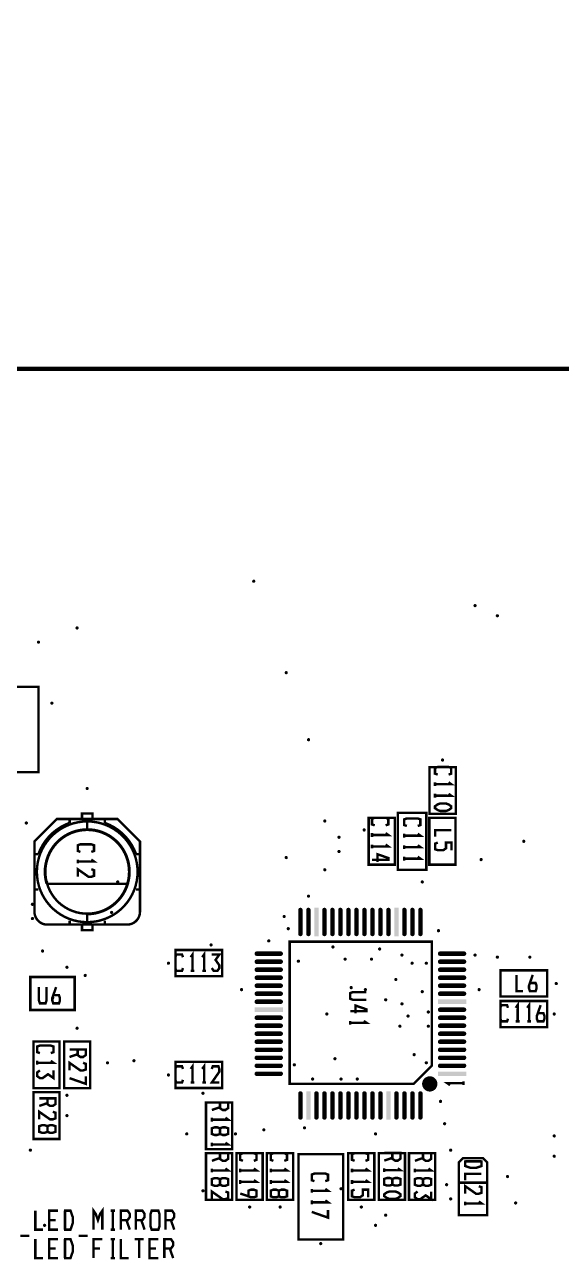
# Model space of a CAD drawing. Extents: x -3 to 440, y 331 to 583.
# Drawn here: x 43.3 to 76.8, y 376.1 to 453.2 of the extents above; entities that cross this region are included whole.
import ezdxf

# ---------------------------------------------------------------- set-up
doc = ezdxf.new("R2010")
doc.units = 0
doc.header["$MEASUREMENT"] = 0
doc.layers.get('0').update_dxf_attribs({"linetype": 'CONTINUOUS'})
for name, color, linetype in [('22-303-0_AST', 7, 'CONTINUOUS'), ('22-303-0_DRL', 1, 'CONTINUOUS'), ('THRUHOLE_TAP', 1, 'CONTINUOUS')]:
    doc.layers.add(name, color=color, linetype=linetype)

# ---------------------------------------------------------------- blocks, each defined once
blk = doc.blocks.new('OBLONG_11')
at = {"const_width": 0.2794}
blk.add_lwpolyline([(0, 0.7493), (0, -0.7493)], dxfattribs=at)
at = {"const_width": 0.1397}
for points in [[(-0.06985, 0.7493, 1), (0.06985, 0.7493, 1)], [(-0.06985, -0.7493, 1), (0.06985, -0.7493, 1)]]:
    blk.add_lwpolyline(points, format="xyb", close=True, dxfattribs=at)
blk = doc.blocks.new('RECTANGLE_12')
blk.add_solid([(0.1397, 0.889), (0.1397, -0.889), (-0.1397, 0.889), (-0.1397, -0.889)])
blk = doc.blocks.new('OBLONG_23')
at = {"const_width": 0.2794}
blk.add_lwpolyline([(0.7493, 0), (-0.7493, 0)], dxfattribs=at)
at = {"const_width": 0.1397}
for points in [[(-0.81915, 0, 1), (-0.67945, 0, 1)], [(0.67945, 0, 1), (0.81915, 0, 1)]]:
    blk.add_lwpolyline(points, format="xyb", close=True, dxfattribs=at)
blk = doc.blocks.new('RECTANGLE_24')
blk.add_solid([(0.889, 0.1397), (0.889, -0.1397), (-0.889, 0.1397), (-0.889, -0.1397)])
blk = doc.blocks.new('ROUND_116')
at = {"const_width": 0.10033}
blk.add_lwpolyline([(-0.050164, 0, 1), (0.050164, 0, 1)], format="xyb", close=True, dxfattribs=at)
blk = doc.blocks.new('ROUND_117')
at = {"const_width": 0.10033}
blk.add_lwpolyline([(-0.050164, 0, 1), (0.050164, 0, 1)], format="xyb", close=True, dxfattribs=at)
blk = doc.blocks.new('ROUND_108')
at = {"const_width": 0.10033}
blk.add_lwpolyline([(-0.050164, 0, 1), (0.050164, 0, 1)], format="xyb", close=True, dxfattribs=at)

msp = doc.modelspace()

# ---------------------------------------------------------------- linework, layer by layer
at = {"layer": '22-303-0_AST', "const_width": 0.152}
for points in [[(41.348, 411.839), (41.348, 406.505), (44.142, 406.505), (44.142, 411.839), (41.348, 411.839)], [(70.24, 403.901), (70.24, 406.822), (68.602, 406.822), (68.602, 403.901), (70.24, 403.901)], [(69.112, 406.358), (68.942, 406.416), (68.942, 406.772), (69.112, 406.833), (69.79, 406.833), (69.958, 406.772), (69.958, 406.416), (69.79, 406.358)], [(68.942, 405.639), (68.942, 405.875)], [(68.942, 405.756), (69.958, 405.756), (69.79, 405.875)], [(68.942, 404.917), (68.942, 405.156)], [(68.942, 405.037), (69.958, 405.037), (69.79, 405.156)], [(68.942, 404.376), (69.112, 404.496), (69.282, 404.554), (69.62, 404.554), (69.79, 404.496), (69.958, 404.376), (69.958, 404.257), (69.79, 404.14), (69.62, 404.079), (69.282, 404.079), (69.112, 404.14), (68.942, 404.257), (68.942, 404.376)], [(46.09, 403.581), (45.29, 403.581), (43.89, 402.182), (43.89, 401.382), (44.131, 401.382)], [(46.09, 403.34), (46.09, 403.581), (46.864, 403.581), (47.515, 403.581), (48.289, 403.581), (48.289, 403.34)], [(47.515, 403.581), (47.515, 403.932), (46.864, 403.932), (46.864, 403.581)], [(50.248, 401.382), (50.489, 401.382), (50.489, 402.182), (49.089, 403.581), (48.289, 403.581)], [(66.43, 400.726), (66.43, 403.647), (64.792, 403.647), (64.792, 400.726), (66.43, 400.726)], [(65.175, 403.183), (65.005, 403.241), (65.005, 403.597), (65.175, 403.658), (65.853, 403.658), (66.021, 403.597), (66.021, 403.241), (65.853, 403.183)], [(68.399, 400.409), (66.621, 400.409), (66.621, 403.965), (68.399, 403.965), (68.399, 400.409)], [(67.182, 403.144), (67.012, 403.203), (67.012, 403.558), (67.182, 403.617), (67.86, 403.617), (68.028, 403.558), (68.028, 403.203), (67.86, 403.144)], [(68.589, 403.647), (68.589, 400.726), (70.227, 400.726), (70.227, 403.647), (68.589, 403.647)], [(47.19, 403.431), (47.19, 402.931)], [(68.955, 402.469), (68.955, 402.883), (69.971, 402.883)], [(46.765, 401.526), (46.598, 401.585), (46.598, 401.94), (46.765, 402.001), (47.444, 402.001), (47.614, 401.94), (47.614, 401.585), (47.444, 401.526)], [(65.005, 402.464), (65.005, 402.7)], [(65.005, 402.581), (66.021, 402.581), (65.853, 402.7)], [(65.005, 401.742), (65.005, 401.981)], [(65.005, 401.862), (66.021, 401.862), (65.853, 401.981)], [(67.012, 402.423), (67.012, 402.662)], [(67.012, 402.542), (68.028, 402.542), (67.86, 402.662)], [(69.122, 402.106), (68.955, 402.045), (68.955, 401.689), (69.122, 401.631), (69.463, 401.631), (69.63, 401.75), (69.63, 402.106), (69.971, 402.106), (69.971, 401.631)], [(43.89, 401.382), (43.89, 399.182), (43.89, 397.783)], [(50.489, 401.382), (50.489, 399.182), (50.489, 397.783)], [(65.345, 400.904), (65.345, 401.379), (66.021, 401.143), (66.021, 401.024), (65.005, 401.024)], [(67.012, 401.704), (67.012, 401.94)], [(67.012, 401.824), (68.028, 401.824), (67.86, 401.94)], [(67.012, 400.985), (67.012, 401.222)], [(67.012, 401.102), (68.028, 401.102), (67.86, 401.222)], [(46.598, 400.808), (46.598, 401.044)], [(46.598, 400.924), (47.614, 400.924), (47.444, 401.044)], [(46.598, 399.969), (46.598, 400.442), (47.273, 399.969), (47.444, 399.969), (47.614, 400.028), (47.614, 400.383), (47.444, 400.442)], [(43.89, 399.182), (44.131, 399.182)], [(44.647, 399.533), (49.732, 399.533)], [(50.248, 399.182), (50.489, 399.182)], [(47.19, 397.132), (47.19, 397.633)], [(44.69, 396.982), (46.09, 396.982)], [(46.864, 396.982), (46.864, 396.632), (47.515, 396.632), (47.515, 396.982), (46.864, 396.982), (46.09, 396.982), (46.09, 397.224)], [(49.689, 396.982), (48.289, 396.982), (47.515, 396.982)], [(48.289, 396.982), (48.289, 397.224)], [(68.741, 388.166), (68.741, 395.913), (59.851, 395.913), (59.851, 387.023), (67.598, 387.023), (68.741, 388.166)], [(53.179, 394.265), (53.118, 394.094), (52.762, 394.094), (52.704, 394.265), (52.704, 394.943), (52.762, 395.11), (53.118, 395.11), (53.179, 394.943)], [(55.635, 395.392), (52.714, 395.392), (52.714, 393.754), (55.635, 393.754), (55.635, 395.392)], [(53.778, 394.094), (53.778, 395.11), (53.661, 394.943)], [(54.5, 394.094), (54.5, 395.11), (54.38, 394.943)], [(54.982, 394.265), (55.099, 394.094), (55.338, 394.094), (55.455, 394.265), (55.455, 394.435), (55.218, 394.773), (55.455, 395.11), (54.982, 395.11)], [(46.402, 391.646), (46.402, 393.703), (43.634, 393.703), (43.634, 391.646), (46.402, 391.646)], [(53.898, 394.094), (53.661, 394.094)], [(54.616, 394.094), (54.38, 394.094)], [(75.955, 394.122), (73.034, 394.122), (73.034, 392.484), (75.955, 392.484), (75.955, 394.122)], [(74.454, 392.824), (74.04, 392.824), (74.04, 393.84)], [(74.878, 393.332), (75.234, 393.332), (75.292, 393.165), (75.292, 392.995), (75.234, 392.824), (74.878, 392.824), (74.82, 392.995), (74.82, 393.165), (75.056, 393.84)], [(44.642, 393.076), (44.642, 392.23), (44.583, 392.06), (44.228, 392.06), (44.169, 392.23), (44.169, 393.076)], [(45.066, 392.568), (45.422, 392.568), (45.48, 392.4), (45.48, 392.23), (45.422, 392.06), (45.066, 392.06), (45.008, 392.23), (45.008, 392.4), (45.244, 393.076)], [(64.655, 392.283), (63.806, 392.283), (63.639, 392.344), (63.639, 392.7), (63.806, 392.758), (64.655, 392.758)], [(63.976, 391.445), (63.976, 391.92), (64.655, 391.684), (64.655, 391.565), (63.639, 391.565)], [(73.034, 390.566), (75.955, 390.566), (75.955, 392.205), (73.034, 392.205), (73.034, 390.566)], [(73.509, 391.1), (73.451, 390.932), (73.095, 390.932), (73.034, 391.1), (73.034, 391.778), (73.095, 391.948), (73.451, 391.948), (73.509, 391.778)], [(74.111, 390.932), (74.111, 391.948), (73.992, 391.778)], [(74.83, 390.932), (74.83, 391.948), (74.71, 391.778)], [(75.371, 391.44), (75.726, 391.44), (75.787, 391.27), (75.787, 391.1), (75.726, 390.932), (75.371, 390.932), (75.312, 391.1), (75.312, 391.27), (75.549, 391.948)], [(63.639, 390.726), (63.639, 390.963)], [(63.639, 390.846), (64.655, 390.846), (64.484, 390.963)], [(74.228, 390.932), (73.992, 390.932)], [(74.949, 390.932), (74.71, 390.932)], [(43.824, 389.677), (43.824, 386.756), (45.462, 386.756), (45.462, 389.677), (43.824, 389.677)], [(47.38, 386.756), (47.38, 389.677), (45.742, 389.677), (45.742, 386.756), (47.38, 386.756)], [(44.23, 388.948), (44.063, 389.007), (44.063, 389.362), (44.23, 389.421), (44.909, 389.421), (45.079, 389.362), (45.079, 389.007), (44.909, 388.948)], [(46.59, 389.18), (46.59, 388.824), (46.76, 388.705), (46.93, 388.705), (47.098, 388.824), (47.098, 389.18), (46.082, 389.18)], [(46.59, 388.882), (46.082, 388.705)], [(44.063, 388.227), (44.063, 388.466)], [(44.063, 388.346), (45.079, 388.346), (44.909, 388.466)], [(46.082, 387.866), (46.082, 388.341), (46.76, 387.866), (46.93, 387.866), (47.098, 387.925), (47.098, 388.28), (46.93, 388.341)], [(53.179, 387.28), (53.118, 387.109), (52.762, 387.109), (52.704, 387.28), (52.704, 387.958), (52.762, 388.125), (53.118, 388.125), (53.179, 387.958)], [(55.635, 388.407), (52.714, 388.407), (52.714, 386.769), (55.635, 386.769), (55.635, 388.407)], [(53.778, 387.109), (53.778, 388.125), (53.661, 387.958)], [(54.5, 387.109), (54.5, 388.125), (54.38, 387.958)], [(55.455, 387.109), (54.982, 387.109), (55.455, 387.788), (55.455, 387.958), (55.396, 388.125), (55.041, 388.125), (54.982, 387.958)], [(44.23, 387.864), (44.063, 387.744), (44.063, 387.508), (44.23, 387.389), (44.401, 387.389), (44.738, 387.628), (45.079, 387.389), (45.079, 387.864)], [(46.082, 387.384), (47.098, 387.028), (47.098, 387.503)], [(68.452, 387.389), (68.452, 386.655)], [(68.726, 387.409), (68.503, 387.409)], [(68.589, 387.424), (68.589, 386.622)], [(68.726, 387.409), (68.726, 386.637)], [(68.863, 387.338), (68.863, 386.708)], [(53.898, 387.109), (53.661, 387.109)], [(54.616, 387.109), (54.38, 387.109)], [(69.016, 386.998), (68.213, 386.998)], [(69, 387.135), (68.228, 387.135)], [(68.98, 386.861), (68.246, 386.861)], [(68.929, 387.272), (68.299, 387.272)], [(68.315, 387.29), (68.315, 386.756)], [(68.881, 386.723), (68.348, 386.723)], [(69, 387.135), (69, 386.911)], [(70.73, 387.066), (69.714, 387.066), (69.884, 386.947)], [(70.73, 387.183), (70.73, 386.947)], [(43.824, 386.502), (43.824, 383.581), (45.462, 383.581), (45.462, 386.502), (43.824, 386.502)], [(44.698, 386.119), (44.698, 385.763), (44.865, 385.646), (45.036, 385.646), (45.206, 385.763), (45.206, 386.119), (44.19, 386.119)], [(44.698, 385.824), (44.19, 385.646)], [(54.619, 385.867), (54.619, 382.946), (56.257, 382.946), (56.257, 385.867), (54.619, 385.867)], [(55.493, 385.865), (55.493, 385.509), (55.66, 385.392), (55.831, 385.392), (56.001, 385.509), (56.001, 385.865), (54.985, 385.865)], [(44.19, 384.808), (44.19, 385.281), (44.865, 384.808), (45.036, 384.808), (45.206, 384.867), (45.206, 385.222), (45.036, 385.281)], [(55.493, 385.57), (54.985, 385.392)], [(44.698, 384.028), (44.865, 383.97), (45.036, 383.97), (45.206, 384.028), (45.206, 384.384), (45.036, 384.442), (44.865, 384.442), (44.698, 384.384), (44.698, 384.028), (44.528, 383.97), (44.357, 383.97), (44.19, 384.028), (44.19, 384.384), (44.357, 384.442), (44.528, 384.442), (44.698, 384.384)], [(54.985, 384.671), (54.985, 384.91)], [(54.985, 384.79), (56.001, 384.79), (55.831, 384.91)], [(55.493, 383.894), (55.66, 383.833), (55.831, 383.833), (56.001, 383.894), (56.001, 384.249), (55.831, 384.308), (55.66, 384.308), (55.493, 384.249), (55.493, 383.894), (55.323, 383.833), (55.152, 383.833), (54.985, 383.894), (54.985, 384.249), (55.152, 384.308), (55.323, 384.308), (55.493, 384.249)], [(54.619, 382.692), (54.619, 379.771), (56.257, 379.771), (56.257, 382.692), (54.619, 382.692)], [(54.985, 383.114), (54.985, 383.35)], [(54.985, 383.233), (56.001, 383.233), (55.831, 383.35)], [(55.493, 382.69), (55.493, 382.334), (55.66, 382.217), (55.831, 382.217), (56.001, 382.334), (56.001, 382.69), (54.985, 382.69)], [(56.524, 382.692), (56.524, 379.771), (58.162, 379.771), (58.162, 382.692), (56.524, 382.692)], [(56.93, 382.217), (56.763, 382.276), (56.763, 382.631), (56.93, 382.69), (57.609, 382.69), (57.779, 382.631), (57.779, 382.276), (57.609, 382.217)], [(58.429, 382.692), (58.429, 379.771), (60.067, 379.771), (60.067, 382.692), (58.429, 382.692)], [(58.835, 382.217), (58.668, 382.276), (58.668, 382.631), (58.835, 382.69), (59.514, 382.69), (59.684, 382.631), (59.684, 382.276), (59.514, 382.217)], [(63.509, 382.692), (63.509, 379.771), (65.147, 379.771), (65.147, 382.692), (63.509, 382.692)], [(63.915, 382.217), (63.748, 382.276), (63.748, 382.631), (63.915, 382.69), (64.594, 382.69), (64.764, 382.631), (64.764, 382.276), (64.594, 382.217)], [(67.065, 379.771), (67.065, 382.692), (65.427, 382.692), (65.427, 379.771), (67.065, 379.771)], [(66.275, 382.703), (66.275, 382.347), (66.445, 382.228), (66.615, 382.228), (66.783, 382.347), (66.783, 382.703), (65.767, 382.703)], [(67.319, 382.692), (67.319, 379.771), (68.957, 379.771), (68.957, 382.692), (67.319, 382.692)], [(68.193, 382.69), (68.193, 382.334), (68.36, 382.217), (68.531, 382.217), (68.701, 382.334), (68.701, 382.69), (67.685, 382.69)], [(55.493, 382.395), (54.985, 382.217)], [(60.398, 382.629), (60.398, 377.295), (63.192, 377.295), (63.192, 382.629), (60.398, 382.629)], [(66.275, 382.405), (65.767, 382.228)], [(68.193, 382.395), (67.685, 382.217)], [(70.685, 382.375), (71.955, 382.375), (72.209, 382.121), (72.209, 378.819), (70.431, 378.819), (70.431, 382.121), (70.685, 382.375)], [(70.834, 382.248), (70.834, 381.892), (71.172, 381.773), (71.513, 381.773), (71.85, 381.892), (71.85, 382.248)], [(70.834, 382.187), (71.85, 382.187)], [(54.985, 381.496), (54.985, 381.735)], [(54.985, 381.615), (56.001, 381.615), (55.831, 381.735)], [(56.763, 381.496), (56.763, 381.735)], [(56.763, 381.615), (57.779, 381.615), (57.609, 381.735)], [(58.668, 381.496), (58.668, 381.735)], [(58.668, 381.615), (59.684, 381.615), (59.514, 381.735)], [(61.403, 380.945), (61.233, 381.003), (61.233, 381.359), (61.403, 381.42), (62.079, 381.42), (62.249, 381.359), (62.249, 381.003), (62.079, 380.945)], [(63.748, 381.496), (63.748, 381.735)], [(63.748, 381.615), (64.764, 381.615), (64.594, 381.735)], [(65.767, 381.509), (65.767, 381.745)], [(65.767, 381.626), (66.783, 381.626), (66.615, 381.745)], [(66.275, 380.729), (66.445, 380.671), (66.615, 380.671), (66.783, 380.729), (66.783, 381.085), (66.615, 381.143), (66.445, 381.143), (66.275, 381.085), (66.275, 380.729), (66.107, 380.671), (65.937, 380.671), (65.767, 380.729), (65.767, 381.085), (65.937, 381.143), (66.107, 381.143), (66.275, 381.085)], [(67.685, 381.496), (67.685, 381.735)], [(67.685, 381.615), (68.701, 381.615), (68.531, 381.735)], [(70.834, 380.993), (70.834, 381.41), (71.85, 381.41)], [(55.493, 380.719), (55.66, 380.658), (55.831, 380.658), (56.001, 380.719), (56.001, 381.074), (55.831, 381.133), (55.66, 381.133), (55.493, 381.074), (55.493, 380.719), (55.323, 380.658), (55.152, 380.658), (54.985, 380.719), (54.985, 381.074), (55.152, 381.133), (55.323, 381.133), (55.493, 381.074)], [(54.985, 379.82), (54.985, 380.295), (55.66, 379.82), (55.831, 379.82), (56.001, 379.881), (56.001, 380.236), (55.831, 380.295)], [(56.763, 380.777), (56.763, 381.013)], [(56.763, 380.897), (57.779, 380.897), (57.609, 381.013)], [(57.271, 379.997), (57.271, 380.353), (57.438, 380.414), (57.609, 380.414), (57.779, 380.353), (57.779, 379.997), (57.609, 379.939), (57.438, 379.939), (56.763, 380.175)], [(58.668, 380.777), (58.668, 381.013)], [(58.668, 380.897), (59.684, 380.897), (59.514, 381.013)], [(59.176, 379.997), (59.343, 379.939), (59.514, 379.939), (59.684, 379.997), (59.684, 380.353), (59.514, 380.414), (59.343, 380.414), (59.176, 380.353), (59.176, 379.997), (59.006, 379.939), (58.835, 379.939), (58.668, 379.997), (58.668, 380.353), (58.835, 380.414), (59.006, 380.414), (59.176, 380.353)], [(61.233, 380.226), (61.233, 380.462)], [(61.233, 380.343), (62.249, 380.343), (62.079, 380.462)], [(63.748, 380.777), (63.748, 381.013)], [(63.748, 380.897), (64.764, 380.897), (64.594, 381.013)], [(63.915, 380.414), (63.748, 380.353), (63.748, 379.997), (63.915, 379.939), (64.256, 379.939), (64.423, 380.058), (64.423, 380.414), (64.764, 380.414), (64.764, 379.939)], [(68.193, 380.719), (68.36, 380.658), (68.531, 380.658), (68.701, 380.719), (68.701, 381.074), (68.531, 381.133), (68.36, 381.133), (68.193, 381.074), (68.193, 380.719), (68.023, 380.658), (67.852, 380.658), (67.685, 380.719), (67.685, 381.074), (67.852, 381.133), (68.023, 381.133), (68.193, 381.074)], [(70.431, 380.851), (72.209, 380.851)], [(70.834, 380.155), (70.834, 380.63), (71.513, 380.155), (71.68, 380.155), (71.85, 380.216), (71.85, 380.571), (71.68, 380.63)], [(61.233, 379.505), (61.233, 379.743)], [(61.233, 379.624), (62.249, 379.624), (62.079, 379.743)], [(65.767, 380.127), (65.937, 380.246), (66.107, 380.305), (66.445, 380.305), (66.615, 380.246), (66.783, 380.127), (66.783, 380.01), (66.615, 379.891), (66.445, 379.832), (66.107, 379.832), (65.937, 379.891), (65.767, 380.01), (65.767, 380.127)], [(67.852, 380.295), (67.685, 380.175), (67.685, 379.939), (67.852, 379.82), (68.023, 379.82), (68.36, 380.058), (68.701, 379.82), (68.701, 380.295)], [(70.834, 379.436), (70.834, 379.672)], [(70.834, 379.555), (71.85, 379.555), (71.68, 379.672)], [(44.429, 377.915), (43.943, 377.915), (43.943, 379.101)], [(45.356, 377.915), (44.802, 377.915), (44.802, 379.101), (45.356, 379.101)], [(45.729, 377.915), (46.143, 377.915), (46.283, 378.311), (46.283, 378.705), (46.143, 379.101), (45.729, 379.101)], [(45.798, 377.915), (45.798, 379.101)], [(48.137, 377.915), (48.137, 379.101), (47.997, 378.903), (47.86, 378.509), (47.72, 378.903), (47.583, 379.101), (47.583, 377.915)], [(48.924, 379.101), (48.647, 379.101)], [(48.787, 377.915), (48.787, 379.101)], [(49.298, 378.509), (49.714, 378.509), (49.851, 378.705), (49.851, 378.903), (49.714, 379.101), (49.298, 379.101), (49.298, 377.915)], [(50.225, 378.509), (50.641, 378.509), (50.779, 378.705), (50.779, 378.903), (50.641, 379.101), (50.225, 379.101), (50.225, 377.915)], [(51.22, 377.915), (51.152, 378.113), (51.152, 378.903), (51.22, 379.101), (51.637, 379.101), (51.706, 378.903), (51.706, 378.113), (51.637, 377.915), (51.22, 377.915)], [(52.079, 378.509), (52.496, 378.509), (52.633, 378.705), (52.633, 378.903), (52.496, 379.101), (52.079, 379.101), (52.079, 377.915)], [(61.233, 379.022), (62.249, 378.666), (62.249, 379.141)], [(45.216, 378.509), (44.802, 378.509)], [(49.643, 378.509), (49.851, 377.915)], [(50.57, 378.509), (50.779, 377.915)], [(52.424, 378.509), (52.633, 377.915)], [(43.57, 377.521), (43.016, 377.521)], [(44.429, 376.137), (43.943, 376.137), (43.943, 377.323)], [(45.356, 376.137), (44.802, 376.137), (44.802, 377.323), (45.356, 377.323)], [(45.729, 376.137), (46.143, 376.137), (46.283, 376.533), (46.283, 376.927), (46.143, 377.323), (45.729, 377.323)], [(45.798, 376.137), (45.798, 377.323)], [(47.21, 377.521), (46.656, 377.521)], [(47.583, 376.137), (47.583, 377.323), (48.137, 377.323)], [(48.924, 377.915), (48.647, 377.915)], [(48.924, 377.323), (48.647, 377.323)], [(48.787, 376.137), (48.787, 377.323)], [(49.783, 376.137), (49.298, 376.137), (49.298, 377.323)], [(50.71, 377.323), (50.156, 377.323)], [(50.433, 376.137), (50.433, 377.323)], [(51.637, 376.137), (51.083, 376.137), (51.083, 377.323), (51.637, 377.323)], [(52.01, 376.731), (52.424, 376.731), (52.564, 376.927), (52.564, 377.125), (52.424, 377.323), (52.01, 377.323), (52.01, 376.137)], [(45.216, 376.731), (44.802, 376.731)], [(47.997, 376.731), (47.583, 376.731)], [(51.497, 376.731), (51.083, 376.731)], [(52.356, 376.731), (52.564, 376.137)], [(48.924, 376.137), (48.647, 376.137)]]:
    msp.add_lwpolyline(points, dxfattribs=at)
for points in [[(47.19, 403.431, 0.414214), (44.04, 400.282)], [(46.09, 403.34, 0.223707), (44.131, 401.382)], [(47.19, 402.931, 0.414214), (44.54, 400.282)], [(47.19, 402.901, 0.414214), (44.571, 400.282)], [(47.19, 402.931, 0.332556), (44.647, 401.031)], [(50.339, 400.282, 0.414214), (47.19, 403.431)], [(49.732, 401.031, 0.332556), (47.19, 402.934)], [(49.808, 400.282, 0.414214), (47.19, 402.901)], [(50.248, 401.382, 0.223707), (48.289, 403.34)], [(49.839, 400.282, 0.071771), (49.731, 401.031)], [(44.04, 400.282, 0.414214), (47.19, 397.132)], [(44.54, 400.282, 0.071771), (44.648, 399.533)], [(44.571, 400.282, 0.414214), (47.19, 397.663)], [(47.19, 397.663, 0.414214), (49.808, 400.282)], [(47.19, 397.132, 0.414214), (50.339, 400.282)], [(47.19, 397.633, 0.414214), (49.839, 400.282)], [(43.89, 397.783, 0.414214), (44.69, 396.982)], [(49.689, 396.982, 0.414214), (50.489, 397.783)], [(68.614, 387.424, 0.414214), (68.213, 387.023)], [(69.016, 387.023, 0.414214), (68.614, 387.424)], [(68.213, 387.023, 0.414214), (68.614, 386.622)], [(68.614, 386.622, 0.414214), (69.016, 387.023)]]:
    msp.add_lwpolyline(points, format="xyb", dxfattribs=at)
at = {"layer": '22-303-0_DRL', "const_width": 0.254}
msp.add_lwpolyline([(100.004, 391.242), (83.004, 391.242), (83.004, 431.719), (16.049, 431.719), (16.049, 496.589), (20.05, 496.589), (20.05, 505.59), (11.8, 505.59), (11.8, 529.172), (16.049, 529.172), (16.049, 563.388), (118.05, 563.388), (118.05, 533.388), (112.915, 533.388), (112.915, 463.721), (89.186, 463.721), (89.186, 488.72), (78.589, 488.72), (78.589, 453.721), (118.05, 453.721), (118.05, 431.719), (100.004, 431.719), (100.004, 391.242)], dxfattribs=at)

# ---------------------------------------------------------------- block references
at = {"layer": '22-303-0_AST'}
for name, p in [('OBLONG_11', (60.525, 397.145)), ('OBLONG_11', (61.025, 397.145)), ('RECTANGLE_12', (61.525, 397.145)), ('OBLONG_11', (62.026, 397.145)), ('OBLONG_11', (62.526, 397.145)), ('OBLONG_11', (63.026, 397.145)), ('OBLONG_11', (63.527, 397.145)), ('OBLONG_11', (64.027, 397.145)), ('OBLONG_11', (64.528, 397.145)), ('OBLONG_11', (65.028, 397.145)), ('OBLONG_11', (65.528, 397.145)), ('OBLONG_11', (66.029, 397.145)), ('RECTANGLE_12', (66.529, 397.145)), ('OBLONG_11', (67.029, 397.145)), ('OBLONG_11', (67.53, 397.145)), ('OBLONG_11', (68.03, 397.145)), ('OBLONG_23', (58.543, 395.164)), ('OBLONG_23', (70.011, 395.164)), ('OBLONG_23', (58.543, 394.663)), ('OBLONG_23', (70.011, 394.663)), ('OBLONG_23', (58.543, 394.163)), ('OBLONG_23', (58.543, 393.663)), ('OBLONG_23', (70.011, 394.163)), ('OBLONG_23', (70.011, 393.663)), ('OBLONG_23', (58.543, 393.162)), ('OBLONG_23', (58.543, 392.662)), ('OBLONG_23', (70.011, 393.162)), ('OBLONG_23', (70.011, 392.662)), ('OBLONG_23', (58.543, 392.161)), ('RECTANGLE_24', (70.011, 392.161)), ('RECTANGLE_24', (58.543, 391.661)), ('OBLONG_23', (58.543, 391.161)), ('OBLONG_23', (70.011, 391.661)), ('OBLONG_23', (70.011, 391.161)), ('OBLONG_23', (58.543, 390.66)), ('OBLONG_23', (70.011, 390.66)), ('OBLONG_23', (58.543, 390.16)), ('OBLONG_23', (58.543, 389.66)), ('OBLONG_23', (70.011, 390.16)), ('OBLONG_23', (70.011, 389.66)), ('OBLONG_23', (58.543, 389.159)), ('OBLONG_23', (70.011, 389.159)), ('OBLONG_23', (58.543, 388.659)), ('OBLONG_23', (58.543, 388.158)), ('OBLONG_23', (70.011, 388.659)), ('OBLONG_23', (70.011, 388.158)), ('OBLONG_23', (58.543, 387.658)), ('RECTANGLE_24', (70.011, 387.658)), ('OBLONG_11', (60.525, 385.677)), ('RECTANGLE_12', (61.025, 385.677)), ('OBLONG_11', (61.525, 385.677)), ('OBLONG_11', (62.026, 385.677)), ('OBLONG_11', (62.526, 385.677)), ('OBLONG_11', (63.026, 385.677)), ('OBLONG_11', (63.527, 385.677)), ('OBLONG_11', (64.027, 385.677)), ('OBLONG_11', (64.528, 385.677)), ('OBLONG_11', (65.028, 385.677)), ('OBLONG_11', (65.528, 385.677)), ('RECTANGLE_12', (66.029, 385.677)), ('OBLONG_11', (66.529, 385.677)), ('OBLONG_11', (67.029, 385.677)), ('OBLONG_11', (67.53, 385.677)), ('OBLONG_11', (68.03, 385.677))]:
    msp.add_blockref(name, p, dxfattribs=at)
at = {"layer": '22-303-0_DRL'}
for name, p in [('ROUND_117', (57.604, 418.443)), ('ROUND_117', (71.447, 416.919)), ('ROUND_117', (72.844, 416.284)), ('ROUND_117', (46.555, 415.522)), ('ROUND_117', (44.142, 414.633)), ('ROUND_117', (59.636, 412.728)), ('ROUND_116', (44.98, 410.823)), ('ROUND_117', (61.033, 408.537)), ('ROUND_117', (69.415, 407.267)), ('ROUND_117', (47.19, 405.489)), ('ROUND_117', (43.38, 403.332)), ('ROUND_117', (62.049, 403.457)), ('ROUND_117', (64.512, 402.898)), ('ROUND_117', (62.938, 402.441)), ('ROUND_117', (74.495, 402.187)), ('ROUND_117', (62.938, 401.552)), ('ROUND_117', (59.636, 401.171)), ('ROUND_117', (62.049, 400.409)), ('ROUND_117', (71.828, 401.044)), ('ROUND_117', (44.65, 399.647)), ('ROUND_116', (49.095, 399.647)), ('ROUND_117', (68.145, 399.647)), ('ROUND_116', (43.761, 398.25)), ('ROUND_117', (61.033, 398.758)), ('ROUND_117', (43.761, 397.361)), ('ROUND_117', (48.714, 397.742)), ('ROUND_117', (59.509, 397.488)), ('ROUND_117', (59.763, 396.726)), ('ROUND_117', (69.161, 396.599)), ('ROUND_117', (58.543, 395.964)), ('ROUND_117', (44.396, 395.329)), ('ROUND_117', (54.937, 395.71)), ('ROUND_117', (62.557, 395.583)), ('ROUND_117', (65.478, 395.456)), ('ROUND_116', (66.875, 395.075)), ('ROUND_117', (71.447, 395.075)), ('ROUND_117', (45.92, 394.313)), ('ROUND_117', (52.27, 394.567)), ('ROUND_117', (60.398, 394.694)), ('ROUND_116', (63.319, 394.821)), ('ROUND_117', (64.97, 394.821)), ('ROUND_117', (67.51, 394.567)), ('ROUND_117', (68.399, 394.567)), ('ROUND_117', (72.844, 394.948)), ('ROUND_117', (74.876, 394.948)), ('ROUND_117', (47.063, 393.805)), ('ROUND_117', (66.494, 393.551)), ('ROUND_116', (56.842, 392.916)), ('ROUND_117', (63.7, 393.043)), ('ROUND_117', (64.589, 392.916)), ('ROUND_117', (68.145, 392.789)), ('ROUND_117', (71.701, 392.916)), ('ROUND_117', (76.527, 393.297)), ('ROUND_117', (45.031, 392.408)), ('ROUND_117', (65.859, 392.281)), ('ROUND_117', (66.875, 392.027)), ('ROUND_117', (62.176, 391.392)), ('ROUND_117', (67.256, 391.265)), ('ROUND_116', (68.526, 391.519)), ('ROUND_117', (76.4, 391.392)), ('ROUND_117', (46.555, 390.503)), ('ROUND_116', (66.748, 390.63)), ('ROUND_117', (68.526, 390.63)), ('ROUND_117', (67.637, 388.852)), ('ROUND_117', (48.46, 388.344)), ('ROUND_117', (50.111, 388.471)), ('ROUND_117', (60.144, 388.217)), ('ROUND_117', (62.684, 388.598)), ('ROUND_117', (68.399, 388.344)), ('ROUND_117', (52.27, 387.582)), ('ROUND_116', (61.287, 387.328)), ('ROUND_117', (63.065, 387.328)), ('ROUND_117', (64.081, 387.328)), ('ROUND_117', (45.92, 386.312)), ('ROUND_116', (54.429, 386.439)), ('ROUND_117', (69.288, 385.931)), ('ROUND_117', (45.92, 385.042)), ('ROUND_117', (60.779, 384.28)), ('ROUND_117', (69.542, 384.534)), ('ROUND_116', (53.413, 383.899)), ('ROUND_116', (56.461, 383.899)), ('ROUND_117', (58.239, 384.153)), ('ROUND_117', (65.224, 383.899)), ('ROUND_116', (76.4, 383.772)), ('ROUND_117', (43.634, 382.883)), ('ROUND_117', (69.923, 382.883)), ('ROUND_117', (76.4, 382.502)), ('ROUND_117', (73.479, 381.232)), ('ROUND_116', (54.429, 380.343)), ('ROUND_116', (63.065, 380.47)), ('ROUND_117', (69.669, 380.724)), ('ROUND_117', (69.923, 379.835)), ('ROUND_117', (73.987, 379.581)), ('ROUND_117', (57.35, 379.327)), ('ROUND_117', (59.255, 379.327)), ('ROUND_117', (64.335, 379.327)), ('ROUND_117', (65.859, 378.819)), ('ROUND_117', (44.523, 378.184)), ('ROUND_117', (65.224, 378.184)), ('ROUND_117', (61.795, 377.041))]:
    msp.add_blockref(name, p, dxfattribs=at)
at = {"layer": 'THRUHOLE_TAP'}
for p in [(57.604, 418.443), (71.447, 416.919), (72.844, 416.284), (46.555, 415.522), (44.142, 414.633), (59.636, 412.728), (44.98, 410.823), (61.033, 408.537), (69.415, 407.267), (47.19, 405.489), (43.38, 403.332), (62.049, 403.457), (64.512, 402.898), (62.938, 402.441), (74.495, 402.187), (62.938, 401.552), (59.636, 401.171), (62.049, 400.409), (71.828, 401.044), (44.65, 399.647), (49.095, 399.647), (68.145, 399.647), (43.761, 398.25), (61.033, 398.758), (43.761, 397.361), (48.714, 397.742), (59.509, 397.488), (59.763, 396.726), (69.161, 396.599), (58.543, 395.964), (44.396, 395.329), (54.937, 395.71), (62.557, 395.583), (65.478, 395.456), (66.875, 395.075), (71.447, 395.075), (45.92, 394.313), (52.27, 394.567), (60.398, 394.694), (63.319, 394.821), (64.97, 394.821), (67.51, 394.567), (68.399, 394.567), (72.844, 394.948), (74.876, 394.948), (47.063, 393.805), (66.494, 393.551), (56.842, 392.916), (63.7, 393.043), (64.589, 392.916), (68.145, 392.789), (71.701, 392.916), (76.527, 393.297), (45.031, 392.408), (65.859, 392.281), (66.875, 392.027), (62.176, 391.392), (67.256, 391.265), (68.526, 391.519), (76.4, 391.392), (46.555, 390.503), (66.748, 390.63), (68.526, 390.63), (67.637, 388.852), (48.46, 388.344), (50.111, 388.471), (60.144, 388.217), (62.684, 388.598), (68.399, 388.344), (52.27, 387.582), (61.287, 387.328), (63.065, 387.328), (64.081, 387.328), (45.92, 386.312), (54.429, 386.439), (69.288, 385.931), (45.92, 385.042), (60.779, 384.28), (69.542, 384.534), (53.413, 383.899), (56.461, 383.899), (58.239, 384.153), (65.224, 383.899), (76.4, 383.772), (43.634, 382.883), (69.923, 382.883), (76.4, 382.502), (73.479, 381.232), (54.429, 380.343), (63.065, 380.47), (69.669, 380.724), (69.923, 379.835), (73.987, 379.581), (57.35, 379.327), (59.255, 379.327), (64.335, 379.327), (65.859, 378.819), (44.523, 378.184), (65.224, 378.184), (61.795, 377.041)]:
    msp.add_blockref('ROUND_108', p, dxfattribs=at)

doc.saveas('drawing.dxf')
